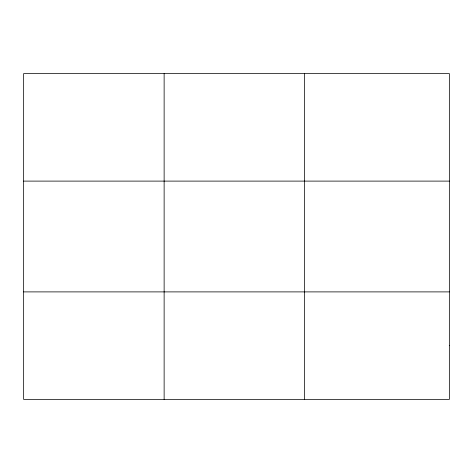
<?xml version="1.0" encoding="UTF-8"?>
<svg xmlns="http://www.w3.org/2000/svg" width="473" height="473" viewBox="0 0 473 473"><rect width="100%" height="100%" fill="white"/><g stroke="black" fill="none" stroke-linecap="round" stroke-linejoin="round"><path stroke-width="0.71" d="M164.131 399.419L164.131 73.581M304.612 399.419L304.612 73.581M23.65 181.106L449.35 181.106M23.65 291.894L449.35 291.894M449.35 345.657L449.35 399.419L23.65 399.419L23.65 73.581L449.35 73.581L449.35 345.657"/></g></svg>
